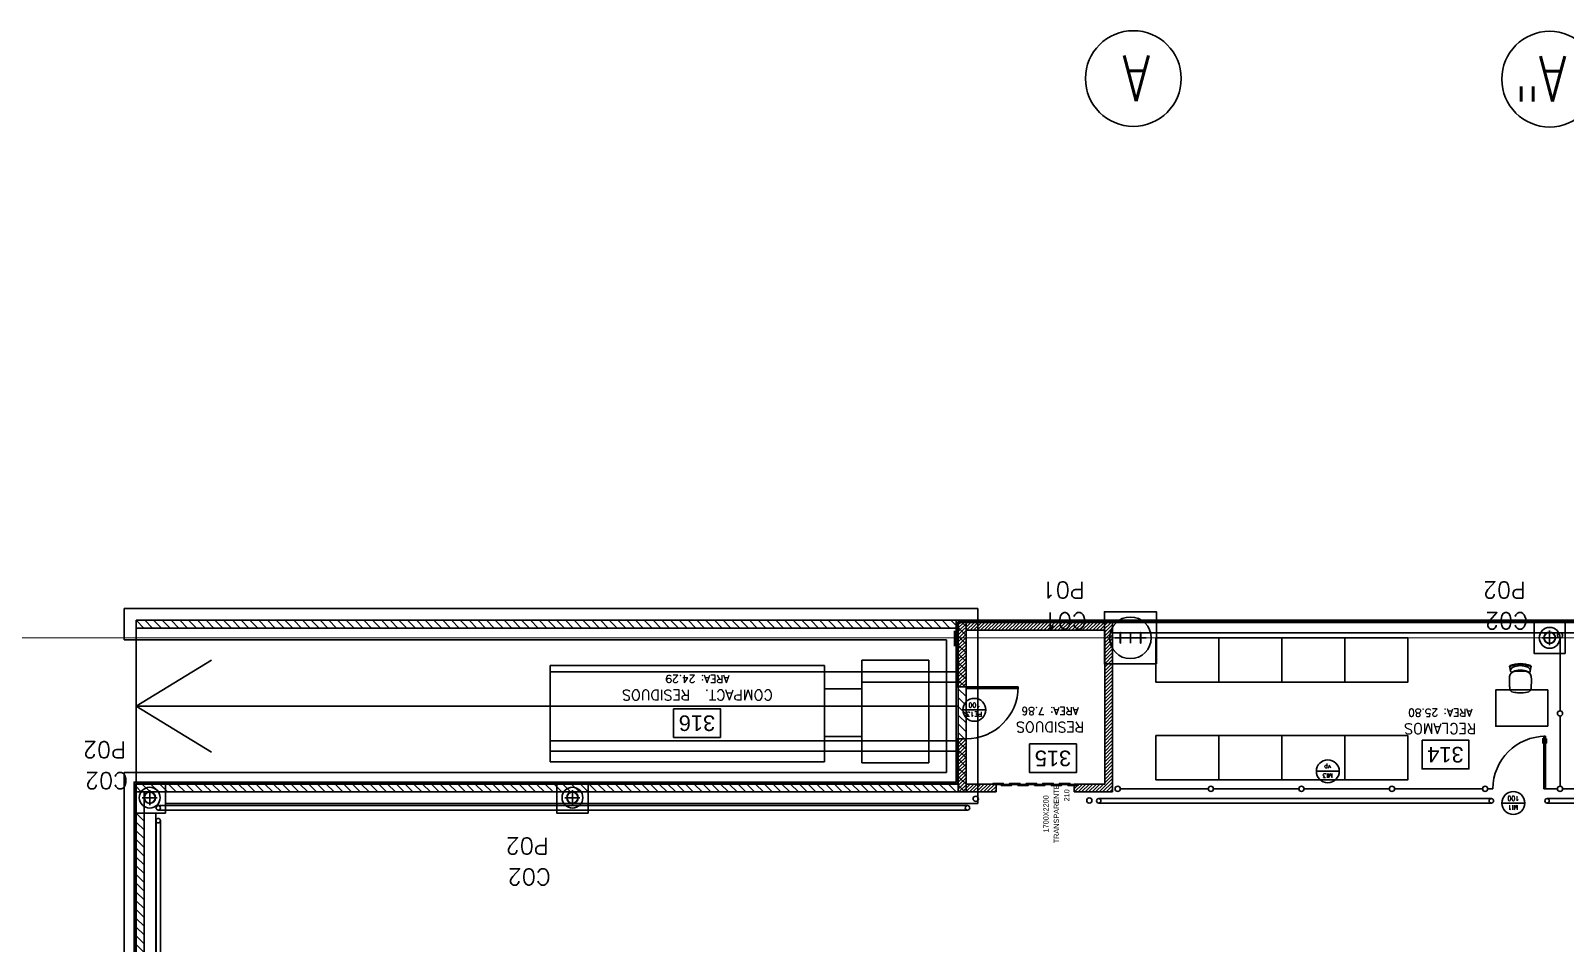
# Model space of a CAD drawing. Header units: millimetres. Extents: x 1478096 to 1808313, y 619971 to 762366.
# Drawn here: x 1504257 to 1533746, y 732217 to 749763 of the extents above; entities that cross this region are included whole.
import ezdxf
from ezdxf.enums import TextEntityAlignment as Align

# ---------------------------------------------------------------- set-up
doc = ezdxf.new("R2010")
doc.units = ezdxf.units.MM
doc.header["$LTSCALE"] = 10
doc.linetypes.add('CENTERX2', pattern=[4, 2.5, -0.5, 0.5, -0.5])
doc.linetypes.add('CONTINOUS', pattern=[0])
for name, color, linetype in [('0-superficies', 7, 'Continuous'), ('0_Estructura', 251, 'Continuous'), ('A-HATCH-BLOQUE', 241, 'Continuous'), ('COSTAN-CAM-CORT BANDAS', 4, 'Continuous'), ('COSTAN-CAM-CORT BANDAS NOM', 7, 'Continuous'), ('COSTAN-CAM-EJES', 251, 'CENTERX2'), ('DC-ARQ-0 TEXTOS', 7, 'Continuous'), ('DC-ARQ-CARPINTERIAS', 7, 'Continuous'), ('DC-ARQ-CHAPA', 7, 'Continuous'), ('DC-ARQ-CORDON', 210, 'Continuous'), ('DC-ARQ-DEF BOLARDOS', 7, 'Continuous'), ('DC-ARQ-DEF GUARDARAIL', 7, 'CONTINOUS'), ('DC-ARQ-EQUIP. FIJO', 41, 'Continuous'), ('DC-ARQ-EQUIP. OFICINAS', 33, 'Continuous'), ('DC-ARQ-MURO BLOQUE', 181, 'Continuous'), ('DC-ARQ-REJA', 8, 'Continuous'), ('TXT CARPINTERIAS', 2, 'Continuous')]:
    doc.layers.add(name, color=color, linetype=linetype)
doc.layers.add('COSTAN-CAM-PTAS-AUXILIAR', color=8, linetype='Continuous', plot=False)
doc.styles.add('BB-GRILLA$0$romans', font='romans.shx', dxfattribs={"width": 0.8})
doc.styles.add('costan', font='arial.ttf')
doc.styles.add('ROMANS', font='romans')
doc.styles.add('Romans-100', font='romans')
doc.styles.get("Standard").update_dxf_attribs({"font": 'arial.ttf'})

# ---------------------------------------------------------------- blocks, each defined once
blk = doc.blocks.new('SILLA')
at = {"layer": 'DC-ARQ-EQUIP. OFICINAS'}
for p, q in [((-0.053, 0.418), (-0.053, 0.434)), ((0.069, 0.418), (0.069, 0.434))]:
    blk.add_line(p, q, dxfattribs=at)
for points in [[(0, 0, -0.036492), (-0.109, 0.012, -0.328643), (-0.178, 0.084, -0.05523), (-0.18, 0.316, -0.340817), (-0.09, 0.41, -0.077917), (0.144, 0.41, -0.200555), (0.214, 0.367, -0.200555)], [(0.214, 0.367, 0.200555), (0.144, 0.41, 0.077917), (-0.09, 0.41, 0.340817), (-0.18, 0.316, 0.054462), (-0.178, 0.088)], [(0.229, 0.495, 0.482052), (0.224, 0.524, 0.097119), (0.027, 0.562, 0.097119), (-0.171, 0.524, 0.48266), (-0.175, 0.494)], [(-0.162, 0.412), (-0.175, 0.494, -0.349153), (-0.165, 0.512, -0.09418), (0.027, 0.55, -0.094192), (0.218, 0.512, -0.349216), (0.229, 0.494), (0.216, 0.412)], [(0, 0, 0.054278), (0.163, 0.012, 0.328643), (0.231, 0.084, 0.05523), (0.233, 0.316, 0.340817), (0.144, 0.41, 0.077917), (-0.09, 0.41, 0.200555), (-0.16, 0.367, 0.200555)], [(-0.16, 0.367, -0.200555), (-0.09, 0.41, -0.077917), (0.144, 0.41, -0.340817), (0.233, 0.316, -0.054462), (0.232, 0.088)]]:
    blk.add_lwpolyline(points, format="xyb", dxfattribs=at)
blk.add_lwpolyline([(-0.137, 0.399, -0.10021), (-0.015, 0.434, -0.045601), (0.069, 0.434, -0.10021), (0.191, 0.399, 0.520466), (0.216, 0.412, 0.340461), (0.169, 0.494, 0.089601), (0.027, 0.525, 0.089601), (-0.115, 0.494, 0.340461), (-0.162, 0.412, 0.520466)], format="xyb", close=True, dxfattribs=at)
blk = doc.blocks.new('SIMB-CAR')
blk.add_line((-0.5, 0), (0.5, 0))
blk.add_circle((0, 0), 0.5)
at = {"style": 'ROMANS'}
for tag, p in [('TIPO', (0, 0.192)), ('NUMERO', (0, -0.205))]:
    blk.add_attdef(tag, text='', height=0.2, dxfattribs=at).set_placement(p, align=Align.MIDDLE)
blk = doc.blocks.new('COSTAN-CAM-CB')
at = {"layer": 'COSTAN-CAM-CORT BANDAS', "extrusion": (0, 1.34707e-15, -1)}
blk.add_lwpolyline([(0, -20), (-200, -20), (-200, 0), (0, 0)], close=True, dxfattribs=at)
blk = doc.blocks.new('COSTAN-CAM-CB2')
at = {"layer": 'COSTAN-CAM-CORT BANDAS', "extrusion": (0, 1.34707e-15, -1)}
blk.add_lwpolyline([(0, -40), (-200, -40), (-200, -20), (0, -20)], close=True, dxfattribs=at)
blk = doc.blocks.new('COSTAN-CAM-INFO-CB')
at = {"style": 'costan'}
for tag, flags, p in [('DEBANDAS', 14, (0, 0)), ('CORTINA', 14, (0, 200)), ('MEDIDAS', 4, (0, -200))]:
    blk.add_attdef(tag, text='', height=100, dxfattribs=dict(at, flags=flags)).set_placement(p, align=Align.MIDDLE_CENTER)
at = {"layer": 'COSTAN-CAM-PTAS-AUXILIAR', "style": 'costan', "flags": 14}
blk.add_attdef('JAMBAS:', text='', height=100, dxfattribs=at).set_placement((181, -600), align=Align.MIDDLE_RIGHT)
at = {"layer": 'COSTAN-CAM-PTAS-AUXILIAR', "style": 'costan', "flags": 4}
blk.add_attdef('TIPO', text='', height=100, dxfattribs=at).set_placement((0, -400), align=Align.MIDDLE_CENTER)
blk.add_attdef('ESPESOR', text='', height=100, dxfattribs=at).set_placement((240, -600), align=Align.MIDDLE_LEFT)

msp = doc.modelspace()

# ---------------------------------------------------------------- hatches: boundary and pattern name
at = {"layer": '0_Estructura'}
h = msp.add_hatch(dxfattribs=at)
h.set_pattern_fill('ANSI31', color=256, scale=37.5, angle=90, style=0)
h.set_pattern_definition([(135, (1506281.02, 738428.21), (-84.1899, -84.1899), [])])
h.paths.add_polyline_path([(1522231.003, 735128.208), (1522231.006, 738428.189), (1506281.025, 738428.208), (1506281.025, 738278.208), (1522081.025, 738278.207), (1522081.021, 735278.19), (1506281.025, 735278.209), (1506281.025, 735128.209)])
h = msp.add_hatch(dxfattribs=at)
h.set_pattern_fill('ANSI31', color=256, scale=2, angle=-90, style=0)
h.set_pattern_definition([(315, (2596345.226, 6231730.0417), (4.4901280605, 4.4901280605), [])])
h.paths.add_polyline_path([(1525189.541, 737990.156), (1525189.541, 738190.156), (1525195.841, 738190.156), (1525195.841, 737990.156)])
h.paths.add_polyline_path([(1525583.241, 737990.156), (1525583.241, 738190.156), (1525589.541, 738190.156), (1525589.541, 737990.156)])
h.paths.add_polyline_path([(1525195.841, 738087.756), (1525195.841, 738092.556), (1525583.241, 738092.556), (1525583.241, 738087.756)])
h = msp.add_hatch(dxfattribs=at)
h.set_pattern_fill('ANSI31', color=256, scale=2, angle=-180, style=0)
h.set_pattern_definition([(225, (3082900.187, 1274496.095), (4.49012806, -4.49012806), [])])
h.paths.add_polyline_path([(1533335.117, 738090.401, 1), (1533555.117, 738090.401, 1)])
h.paths.add_polyline_path([(1533339.917, 738090.401, 1), (1533550.317, 738090.401, 1)], flags=16)
h = msp.add_hatch(dxfattribs=at)
h.set_pattern_fill('ANSI31', color=256, scale=2, angle=-180, style=0)
h.set_pattern_definition([(225, (3055999.833, 1271422.769), (4.49012806, -4.49012806), [])])
h.paths.add_polyline_path([(1506434.763, 735017.075, 1), (1506654.763, 735017.075, 1)])
h.paths.add_polyline_path([(1506439.563, 735017.075, 1), (1506649.963, 735017.075, 1)], flags=16)
h = msp.add_hatch(dxfattribs=at)
h.set_pattern_fill('ANSI31', color=256, scale=2, angle=-180, style=0)
h.set_pattern_definition([(225, (3055999.833, 1271422.769), (4.49012806, -4.49012806), [])])
h.paths.add_polyline_path([(1506434.763, 735017.075, 1), (1506654.763, 735017.075, 1)])
h.paths.add_polyline_path([(1506439.563, 735017.075, 1), (1506649.963, 735017.075, 1)], flags=16)
h = msp.add_hatch(dxfattribs=at)
h.set_pattern_fill('ANSI31', color=256, scale=2, angle=-180, style=0)
h.set_pattern_definition([(225, (3064122.709, 1271422.769), (4.49012806, -4.49012806), [])])
h.paths.add_polyline_path([(1514557.639, 735017.075, 1), (1514777.639, 735017.075, 1)])
h.paths.add_polyline_path([(1514562.439, 735017.075, 1), (1514772.839, 735017.075, 1)], flags=16)
h = msp.add_hatch(dxfattribs=at)
h.set_pattern_fill('ANSI31', color=256, scale=2, angle=-180, style=0)
h.set_pattern_definition([(225, (3064122.709, 1271422.769), (4.49012806, -4.49012806), [])])
h.paths.add_polyline_path([(1514557.639, 735017.075, 1), (1514777.639, 735017.075, 1)])
h.paths.add_polyline_path([(1514562.439, 735017.075, 1), (1514772.839, 735017.075, 1)], flags=16)
h = msp.add_hatch(dxfattribs=at)
h.set_pattern_fill('ANSI31', color=256, scale=37.5, angle=90, style=0)
h.set_pattern_definition([(135, (1506284.76, 734717.07), (-84.1899, -84.1899), [])])
h.paths.add_polyline_path([(1506434.756, 726590.156), (1506434.756, 734717.072), (1506284.756, 734717.072), (1506284.756, 726590.156)])
at = {"layer": 'A-HATCH-BLOQUE'}
h = msp.add_hatch(dxfattribs=at)
h.set_pattern_fill('ANSI31', color=256, scale=15, angle=180)
h.set_pattern_definition([(225, (3172020.15, 1376323.114), (33.6759605, -33.6759605), [])])
h.paths.add_polyline_path([(1524306.676, 735127.055), (1525045.031, 735127.055), (1525045.031, 738387.019), (1522082.066, 738387.041), (1522082.066, 737147.235), (1522112.066, 737147.235), (1522232.066, 737147.235), (1522232.066, 738237.041), (1524895.031, 738237.041), (1524895.031, 735277.055), (1524306.676, 735277.055)])
h.paths.add_polyline_path([(1522082.069, 735127.364), (1522806.676, 735127.055), (1522806.676, 735277.055), (1522232.066, 735277.055), (1522232.066, 736147.235), (1522112.066, 736147.254), (1522082.049, 736147.254)])

# ---------------------------------------------------------------- linework, layer by layer
for p, q in [((1506284.742, 738227.02), (1506284.742, 738427.02)), ((1522008.031, 738227.02), (1522008.031, 737927.02))]:
    msp.add_line(p, q)
at = {"layer": '0-superficies'}
msp.add_lwpolyline([(1641041.817, 738426.962), (1522042.066, 738427.02), (1522042.063, 735317.041), (1506281.021, 735317.058), (1506244.743, 735317.055), (1506244.9, 725919.201), (1515007.624, 725919.201), (1515007.624, 729331.139), (1524854.996, 729331.139), (1524854.996, 680527.061), (1522092.045, 680527.061), (1522092.045, 678926.47), (1524855.046, 678926.47), (1524855.046, 673126.47), (1517295.034, 673126.451), (1517295.034, 669026.47), (1516295.034, 669026.451), (1516295.045, 663826.47), (1524855.031, 663826.45), (1524855.031, 647228.149), (1641041.817, 647228.17)], dxfattribs=at)
at = {"layer": '0_Estructura'}
for p, q in [((1506056.025, 738053.208), (1506056.025, 738653.208)), ((1506056.025, 738653.208), (1522456.007, 738653.189)), ((1506281.025, 738278.208), (1506281.025, 738428.208)), ((1506281.025, 738428.208), (1522231.006, 738428.189)), ((1522231.003, 735128.208), (1522231.006, 738428.189)), ((1522456.007, 738653.189), (1522456.003, 734903.208)), ((1506281.025, 738278.208), (1506281.021, 735278.209)), ((1522081.025, 738278.207), (1506281.025, 738278.208)), ((1522081.025, 738278.207), (1522081.021, 735278.19)), ((1525389.541, 737985.646), (1525389.541, 738194.667)), ((1533445.117, 737946.71), (1533445.117, 738234.092)), ((1521856.024, 738053.207), (1506056.025, 738053.208)), ((1521856.024, 738053.207), (1521856.022, 735503.19)), ((1525689.541, 738090.156), (1525089.541, 738090.156)), ((1533301.426, 738090.401), (1533588.807, 738090.401)), ((1506281.023, 736778.208), (1507730.255, 737662.847)), ((1506281.023, 736778.208), (1522081.023, 736778.208)), ((1506281.023, 736778.208), (1507730.255, 735893.57)), ((1506056.025, 726364.181), (1506056.025, 735503.209)), ((1506056.025, 735503.209), (1521856.022, 735503.19)), ((1506281.025, 735128.209), (1506281.025, 735278.209)), ((1506281.025, 735278.209), (1522081.021, 735278.19)), ((1506544.763, 734873.384), (1506544.763, 735160.766)), ((1506544.763, 734873.384), (1506544.763, 735160.766)), ((1514667.639, 734873.384), (1514667.639, 735160.766)), ((1514667.639, 734873.384), (1514667.639, 735160.766)), ((1522231.003, 735128.208), (1506281.025, 735128.209)), ((1506401.072, 735017.075), (1506688.453, 735017.075)), ((1506401.072, 735017.075), (1506688.453, 735017.075)), ((1522456.003, 734903.208), (1506844.762, 734903.209)), ((1514523.948, 735017.075), (1514811.33, 735017.075)), ((1514523.948, 735017.075), (1514811.33, 735017.075)), ((1506284.756, 734717.072), (1506284.756, 726519.173)), ((1506434.756, 734717.072), (1506434.756, 726519.173)), ((1506659.756, 734717.072), (1506659.756, 726139.181))]:
    msp.add_line(p, q, dxfattribs=at)
for points in [[(1525889.541, 737590.156), (1524889.541, 737590.156), (1524889.541, 738590.156), (1525889.541, 738590.156)], [(1525189.541, 737990.156), (1525189.541, 738190.156), (1525195.841, 738190.156), (1525195.841, 737990.156)], [(1525583.241, 737990.156), (1525583.241, 738190.156), (1525589.541, 738190.156), (1525589.541, 737990.156)], [(1533745.116, 737790.156), (1533145.116, 737790.156), (1533145.116, 738390.156), (1533745.116, 738390.156)], [(1525195.841, 738087.756), (1525195.841, 738092.556), (1525583.241, 738092.556), (1525583.241, 738087.756)], [(1506844.762, 734717.072), (1506244.762, 734717.072), (1506244.762, 735317.072), (1506844.762, 735317.072)], [(1506844.762, 734717.072), (1506244.762, 734717.072), (1506244.762, 735317.072), (1506844.762, 735317.072)], [(1514967.638, 734717.072), (1514367.638, 734717.072), (1514367.638, 735317.072), (1514967.638, 735317.072)], [(1514967.638, 734717.072), (1514367.638, 734717.072), (1514367.638, 735317.072), (1514967.638, 735317.072)]]:
    msp.add_lwpolyline(points, close=True, dxfattribs=at)
for centre, radius in [((1525445.102, 748843.01), 920.377), ((1533445.117, 748830.981), 920.377), ((1525389.541, 738090.156), 400), ((1533445.116, 738090.156), 200), ((1533445.117, 738090.401), 110), ((1533445.117, 738090.401), 105.2), ((1506544.762, 735017.072), 200), ((1506544.762, 735017.072), 200), ((1514667.638, 735017.072), 200), ((1514667.638, 735017.072), 200), ((1506544.763, 735017.075), 110), ((1506544.763, 735017.075), 110), ((1506544.763, 735017.075), 105.2), ((1506544.763, 735017.075), 105.2), ((1514667.639, 735017.075), 110), ((1514667.639, 735017.075), 110), ((1514667.639, 735017.075), 105.2), ((1514667.639, 735017.075), 105.2)]:
    msp.add_circle(centre, radius, dxfattribs=at)
at = {"layer": 'COSTAN-CAM-EJES', "const_width": 25}
msp.add_lwpolyline([(1478109.178, 738090.157), (1676825.371, 738090.157)], dxfattribs=at)
at = {"layer": 'DC-ARQ-0 TEXTOS'}
for points in [[(1516610.703, 736725.97), (1516610.703, 736175.97), (1517510.703, 736175.97), (1517510.703, 736725.97)], [(1523451.287, 736049.137), (1523451.287, 735499.137), (1524351.287, 735499.137), (1524351.287, 736049.137)], [(1530993.417, 736120.457), (1530993.417, 735570.457), (1531893.417, 735570.457), (1531893.417, 736120.457)]]:
    msp.add_lwpolyline(points, close=True, dxfattribs=at)
at = {"layer": 'DC-ARQ-CARPINTERIAS'}
for p, q in [((1523232.066, 737147.235), (1522232.066, 737147.235)), ((1522232.066, 737147.235), (1522232.066, 737117.235)), ((1522232.066, 737117.235), (1523232.066, 737117.235)), ((1522583.056, 737115.603), (1522283.056, 737115.603)), ((1523232.066, 737117.235), (1523232.066, 737147.235))]:
    msp.add_line(p, q, dxfattribs=at)
msp.add_arc((1522232.066, 737147.235), 1000, 270, 0, dxfattribs=at)
at = {"layer": 'DC-ARQ-CHAPA'}
for p, q in [((1569863.999, 738426.998), (1522042.066, 738427.02)), ((1522042.066, 738427.02), (1522042.066, 737147.235)), ((1569863.999, 738396.998), (1522072.066, 738397.02)), ((1522072.066, 738397.02), (1522072.066, 737147.235)), ((1522082.066, 737147.235), (1522042.066, 737147.235)), ((1522042.049, 736147.258), (1522042.065, 735317.041)), ((1522042.049, 736147.258), (1522072.049, 736147.258)), ((1522072.049, 736147.258), (1522072.066, 735287.041)), ((1506244.463, 725919.201), (1506244.743, 735317.055)), ((1522042.065, 735317.041), (1506244.743, 735317.055)), ((1506274.464, 725949.201), (1506274.742, 735287.055)), ((1522072.066, 735287.041), (1506274.742, 735287.055))]:
    msp.add_line(p, q, dxfattribs=at)
at = {"layer": 'DC-ARQ-CORDON'}
for p, q in [((1569863.999, 738387.019), (1525045.031, 738387.019)), ((1569664, 738187.019), (1525045.031, 738187.041)), ((1506284.464, 725959.201), (1506284.742, 735277.055)), ((1522082.066, 735277.041), (1506284.742, 735277.055)), ((1522082.069, 735127.364), (1506434.742, 735127.055)), ((1506434.747, 726109.203), (1506434.742, 735127.055))]:
    msp.add_line(p, q, dxfattribs=at)
at = {"layer": 'DC-ARQ-DEF BOLARDOS', "ltscale": 200}
for centre in [(1522416.993, 734996.096), (1524599.744, 734962.651)]:
    msp.add_circle(centre, 50.444, dxfattribs=at)
at = {"layer": 'DC-ARQ-DEF GUARDARAIL'}
for p, q in [((1522258.201, 734863.405), (1506708.201, 734863.405)), ((1532325.031, 734998.579), (1524780.932, 734998.582)), ((1532325.031, 734913.579), (1524780.932, 734913.582)), ((1533395.031, 734998.579), (1537425.031, 734998.581)), ((1533395.031, 734913.579), (1537425.031, 734913.581)), ((1506665.701, 734575.218), (1506665.701, 726374.488)), ((1522258.201, 734778.404), (1506708.201, 734778.395)), ((1506750.701, 734575.218), (1506750.701, 726374.488))]:
    msp.add_line(p, q, dxfattribs=at)
for centre in [(1506708.201, 734820.9), (1522258.201, 734820.905), (1524780.932, 734956.082), (1532325.031, 734956.079), (1533395.031, 734956.079), (1506708.201, 734575.218)]:
    msp.add_circle(centre, 42.5, dxfattribs=at)
at = {"layer": 'DC-ARQ-EQUIP. FIJO'}
for p, q in [((1519511.954, 737555.494), (1514240.015, 737555.494)), ((1514240.015, 737555.494), (1514240.015, 735706.605)), ((1519511.954, 735706.605), (1519511.954, 737555.494)), ((1520225.864, 735687.332), (1520225.864, 737660.696)), ((1520225.864, 737660.696), (1521514.917, 737660.696)), ((1521514.917, 737660.696), (1521514.917, 735687.332)), ((1514240.015, 737437.557), (1519511.954, 737437.557)), ((1519511.954, 737437.557), (1520225.864, 737437.557)), ((1520225.864, 737437.557), (1521514.917, 737437.557)), ((1521514.917, 737237.557), (1520225.864, 737237.557)), ((1521514.917, 737437.557), (1522042.066, 737437.557)), ((1521514.917, 737237.557), (1522042.066, 737237.557)), ((1522072.066, 737437.557), (1522082.066, 737437.557)), ((1522072.066, 737237.557), (1522082.066, 737237.557)), ((1519511.954, 737111.988), (1520225.864, 737111.988)), ((1519511.954, 736196.283), (1519511.954, 737111.988)), ((1520225.864, 737111.988), (1520225.864, 736196.283)), ((1519511.954, 736110.471), (1514240.015, 736110.471)), ((1520225.864, 736196.283), (1519511.954, 736196.283)), ((1519511.954, 736110.471), (1520225.864, 736110.471)), ((1521514.917, 736110.471), (1520225.864, 736110.471)), ((1521514.917, 736110.471), (1522042.049, 736110.471)), ((1522072.049, 736110.471), (1522082.066, 736110.471)), ((1514240.015, 735910.471), (1519511.954, 735910.471)), ((1519511.954, 735910.471), (1520225.864, 735910.471)), ((1520225.864, 735910.471), (1521514.917, 735910.471)), ((1521514.917, 735910.471), (1522042.053, 735910.471)), ((1522072.053, 735910.471), (1522082.066, 735910.471)), ((1514240.015, 735706.605), (1519511.954, 735706.605)), ((1521514.917, 735687.332), (1520225.864, 735687.332))]:
    msp.add_line(p, q, dxfattribs=at)
at = {"layer": 'DC-ARQ-EQUIP. OFICINAS'}
for points in [[(1527087.615, 738087.001), (1525877.615, 738087.001), (1525877.615, 737237.002), (1527087.615, 737237.002)], [(1528297.615, 738087.001), (1527087.615, 738087.001), (1527087.615, 737237.002), (1528297.615, 737237.002)], [(1529507.615, 738087.001), (1528297.615, 738087.001), (1528297.615, 737237.002), (1529507.615, 737237.002)], [(1530717.615, 738087.001), (1529507.615, 738087.001), (1529507.615, 737237.002), (1530717.615, 737237.002)], [(1533408.134, 736390.033), (1532408.134, 736390.033), (1532408.134, 737090.033), (1533408.134, 737090.033)], [(1527088.316, 736209.565), (1525878.316, 736209.565), (1525878.316, 735359.565), (1527088.316, 735359.565)], [(1528298.316, 736209.565), (1527088.316, 736209.565), (1527088.316, 735359.565), (1528298.316, 735359.565)], [(1529508.316, 736209.565), (1528298.316, 736209.565), (1528298.316, 735359.565), (1529508.316, 735359.565)], [(1530718.316, 736209.565), (1529508.316, 736209.565), (1529508.316, 735359.565), (1530718.316, 735359.565)]]:
    msp.add_lwpolyline(points, close=True, dxfattribs=at)
at = {"layer": 'DC-ARQ-MURO BLOQUE'}
for p, q in [((1522082.066, 738387.041), (1522082.066, 737147.235)), ((1525045.031, 738387.019), (1522082.066, 738387.041)), ((1522232.066, 738237.041), (1522232.066, 737147.265)), ((1524895.031, 738237.041), (1522232.066, 738237.041)), ((1524895.031, 738237.041), (1524895.031, 735277.055)), ((1525045.031, 738387.041), (1525045.031, 735127.055)), ((1522112.066, 737147.235), (1522082.066, 737147.235)), ((1522232.066, 737147.235), (1522112.066, 737147.235)), ((1522082.049, 736147.259), (1522082.069, 735127.055)), ((1522112.066, 736147.254), (1522082.066, 736147.254)), ((1522112.066, 736147.254), (1522232.066, 736147.235)), ((1522232.066, 736147.235), (1522232.066, 735277.055)), ((1522232.066, 735277.055), (1522806.676, 735277.055)), ((1522806.676, 735277.055), (1522806.676, 735127.055)), ((1524895.031, 735277.055), (1524306.676, 735277.055)), ((1524306.676, 735277.055), (1524306.676, 735127.055)), ((1522082.069, 735127.364), (1522806.676, 735127.055)), ((1525045.031, 735127.055), (1524306.676, 735127.055))]:
    msp.add_line(p, q, dxfattribs=at)
at = {"layer": 'DC-ARQ-REJA'}
for p, q in [((1533645.032, 736687.037), (1533645.033, 738087.037)), ((1533645.031, 735237.037), (1533645.032, 736587.037)), ((1533312.718, 736067.858), (1533312.718, 736145.825)), ((1533316.262, 736149.369), (1533319.806, 736149.369)), ((1533319.806, 736064.314), (1533316.262, 736064.314)), ((1533323.35, 736145.825), (1533323.35, 736067.858)), ((1533333.135, 736138.551), (1533323.35, 736138.551)), ((1533333.135, 736124.375), (1533323.35, 736124.375)), ((1533333.135, 735187.037), (1533333.135, 736196.349)), ((1533333.135, 736196.349), (1533365.031, 736196.349)), ((1533365.031, 736196.349), (1533365.031, 735187.037)), ((1533365.031, 736138.551), (1533374.817, 736138.551)), ((1533365.031, 736124.375), (1533374.817, 736124.375)), ((1533374.817, 736145.825), (1533374.817, 736067.858)), ((1533381.905, 736149.369), (1533378.361, 736149.369)), ((1533378.361, 736064.314), (1533381.905, 736064.314)), ((1533385.449, 736067.858), (1533385.449, 736145.825)), ((1526885.031, 735187.041), (1525195.031, 735187.041)), ((1528625.031, 735187.041), (1526985.031, 735187.041)), ((1530365.031, 735187.041), (1528725.031, 735187.041)), ((1532155.031, 735187.041), (1530465.031, 735187.041)), ((1532355.031, 735187.041), (1532255.031, 735187.041)), ((1533595.031, 735187.037), (1533333.135, 735187.037)), ((1535525.574, 735187.036), (1533695.031, 735187.037))]:
    msp.add_line(p, q, dxfattribs=at)
for centre in [(1533645.033, 738137.037), (1533645.032, 736637.037), (1525145.031, 735187.041), (1526935.031, 735187.041), (1528675.031, 735187.041), (1530415.031, 735187.041), (1532205.031, 735187.041), (1533645.031, 735187.037)]:
    msp.add_circle(centre, 50, dxfattribs=at)
for centre, radius, start, end in [((1533365.031, 735187.037), 1010, 90, 180), ((1533316.262, 736145.825), 3.544, 90, 180), ((1533316.262, 736067.858), 3.544, 180, 270), ((1533319.806, 736145.825), 3.544, 360, 90), ((1533319.806, 736067.858), 3.544, 270, 0), ((1533378.361, 736145.825), 3.544, 90, 180), ((1533378.361, 736067.858), 3.544, 180, 270), ((1533381.905, 736145.825), 3.544, 0, 90), ((1533381.905, 736067.858), 3.544, 270, 360)]:
    msp.add_arc(centre, radius, start, end, dxfattribs=at)

# ---------------------------------------------------------------- block references
at = {"xscale": 1000, "yscale": 1000, "zscale": 1000, "rotation": 0.0153558241584731}
msp.add_blockref('SILLA', (1532856.043, 737032.321), dxfattribs=at)
at = {"layer": 'COSTAN-CAM-CORT BANDAS', "row_count": 1, "column_count": 5, "row_spacing": 0, "column_spacing": 319.7210735315457}
for name, p in [('COSTAN-CAM-CB', (1522746.824, 735292.474)), ('COSTAN-CAM-CB2', (1522906.685, 735292.474))]:
    msp.add_blockref(name, p, dxfattribs=at)
at = {"layer": 'COSTAN-CAM-CORT BANDAS NOM'}
ref = msp.add_blockref('COSTAN-CAM-INFO-CB', (1523566.196, 734705.863), dxfattribs=dict(at, rotation=90))
ref.add_attrib('MEDIDAS', '1700X2200', dxfattribs={"layer": '0', "height": 100, "rotation": 90, "style": 'costan', "flags": 4}).set_placement((1523766.196, 734705.863), align=Align.MIDDLE_CENTER)
ref.add_attrib('TIPO', 'TRANSPARENTE', dxfattribs={"layer": 'COSTAN-CAM-PTAS-AUXILIAR', "height": 100, "rotation": 90, "style": 'costan', "flags": 4}).set_placement((1523966.196, 734705.863), align=Align.MIDDLE_CENTER)
ref.add_attrib('ESPESOR', '210', dxfattribs={"layer": 'COSTAN-CAM-PTAS-AUXILIAR', "height": 100, "rotation": 90, "style": 'costan', "flags": 4}).set_placement((1524166.196, 734945.863), align=Align.MIDDLE_LEFT)
at = {"layer": 'TXT CARPINTERIAS', "xscale": 440.0000000000546, "yscale": 440.0000000000546, "zscale": 440.0000000000546, "rotation": 180}
for p, values in [((1522389.524, 736706.186), {'NUMERO': '100', 'TIPO': 'PE13'}), ((1529181.848, 735524.811), {'NUMERO': 'vp', 'TIPO': 'MI3'}), ((1532746.979, 734913.059), {'NUMERO': '100', 'TIPO': 'MI1'})]:
    msp.add_blockref('SIMB-CAR', p, dxfattribs=at).add_auto_attribs(values)

# ---------------------------------------------------------------- texts
at = {"layer": '0_Estructura', "style": 'BB-GRILLA$0$romans', "width": 0.77}
for s, p in [('A', (1525762.653, 749285.87, 0.035)), ('A"', (1533762.668, 749273.841, 0.035))]:
    msp.add_text(s, height=875, rotation=180, dxfattribs=at).set_placement(p)
at = {"layer": '0_Estructura', "char_height": 350, "attachment_point": 1, "rotation": 180.0000013, "style": 'Romans-100'}
for s, insert in [('{\\H0.9x;P01}', (1524508.5, 738853.417, 0)), ('{\\H0.9x;P02}', (1532986.113, 738853.417, 0)), ('{\\H0.9x;C01}', (1524547.695, 738259.61, -0.001)), ('{\\H0.9x;C02}', (1533025.308, 738259.61, -0.001)), ('{\\H0.9x;P02}', (1506085.759, 735780.333, 0.003)), ('{\\H0.9x;C02}', (1506124.953, 735186.526, 0.002)), ('{\\H0.9x;P02}', (1514208.635, 733930.31, 0.003)), ('{\\H0.9x;C02}', (1514247.83, 733336.503, 0.002))]:
    msp.add_mtext(s, dxfattribs=dict(at, insert=insert))
at = {"layer": 'DC-ARQ-0 TEXTOS', "attachment_point": 5, "rotation": 180}
for s, insert, char_height, width in [('{\\Fromans|c0;COMPACT.  RESIDUOS\\P\\H0.75x;AREA: 24.29}', (1517069.314, 737131.57), 200, 3964.44731), ('{\\Fromans|c0;RESIDUOS\\P\\H0.75x;AREA: 7.86}', (1523846.897, 736515.926), 200, 3964.44731), ('{\\Fromans|c0;RECLAMOS\\P\\H0.75x;AREA: 25.80}', (1531344.096, 736486.049), 200, 3964.44731), ('316', (1517060.703, 736450.97), 300, 801.45132), ('315', (1523901.287, 735774.137), 300, 801.45132), ('314', (1531443.417, 735845.457), 300, 801.45132)]:
    msp.add_mtext(s, dxfattribs=dict(at, insert=insert, char_height=char_height, width=width))

doc.saveas('drawing.dxf')
